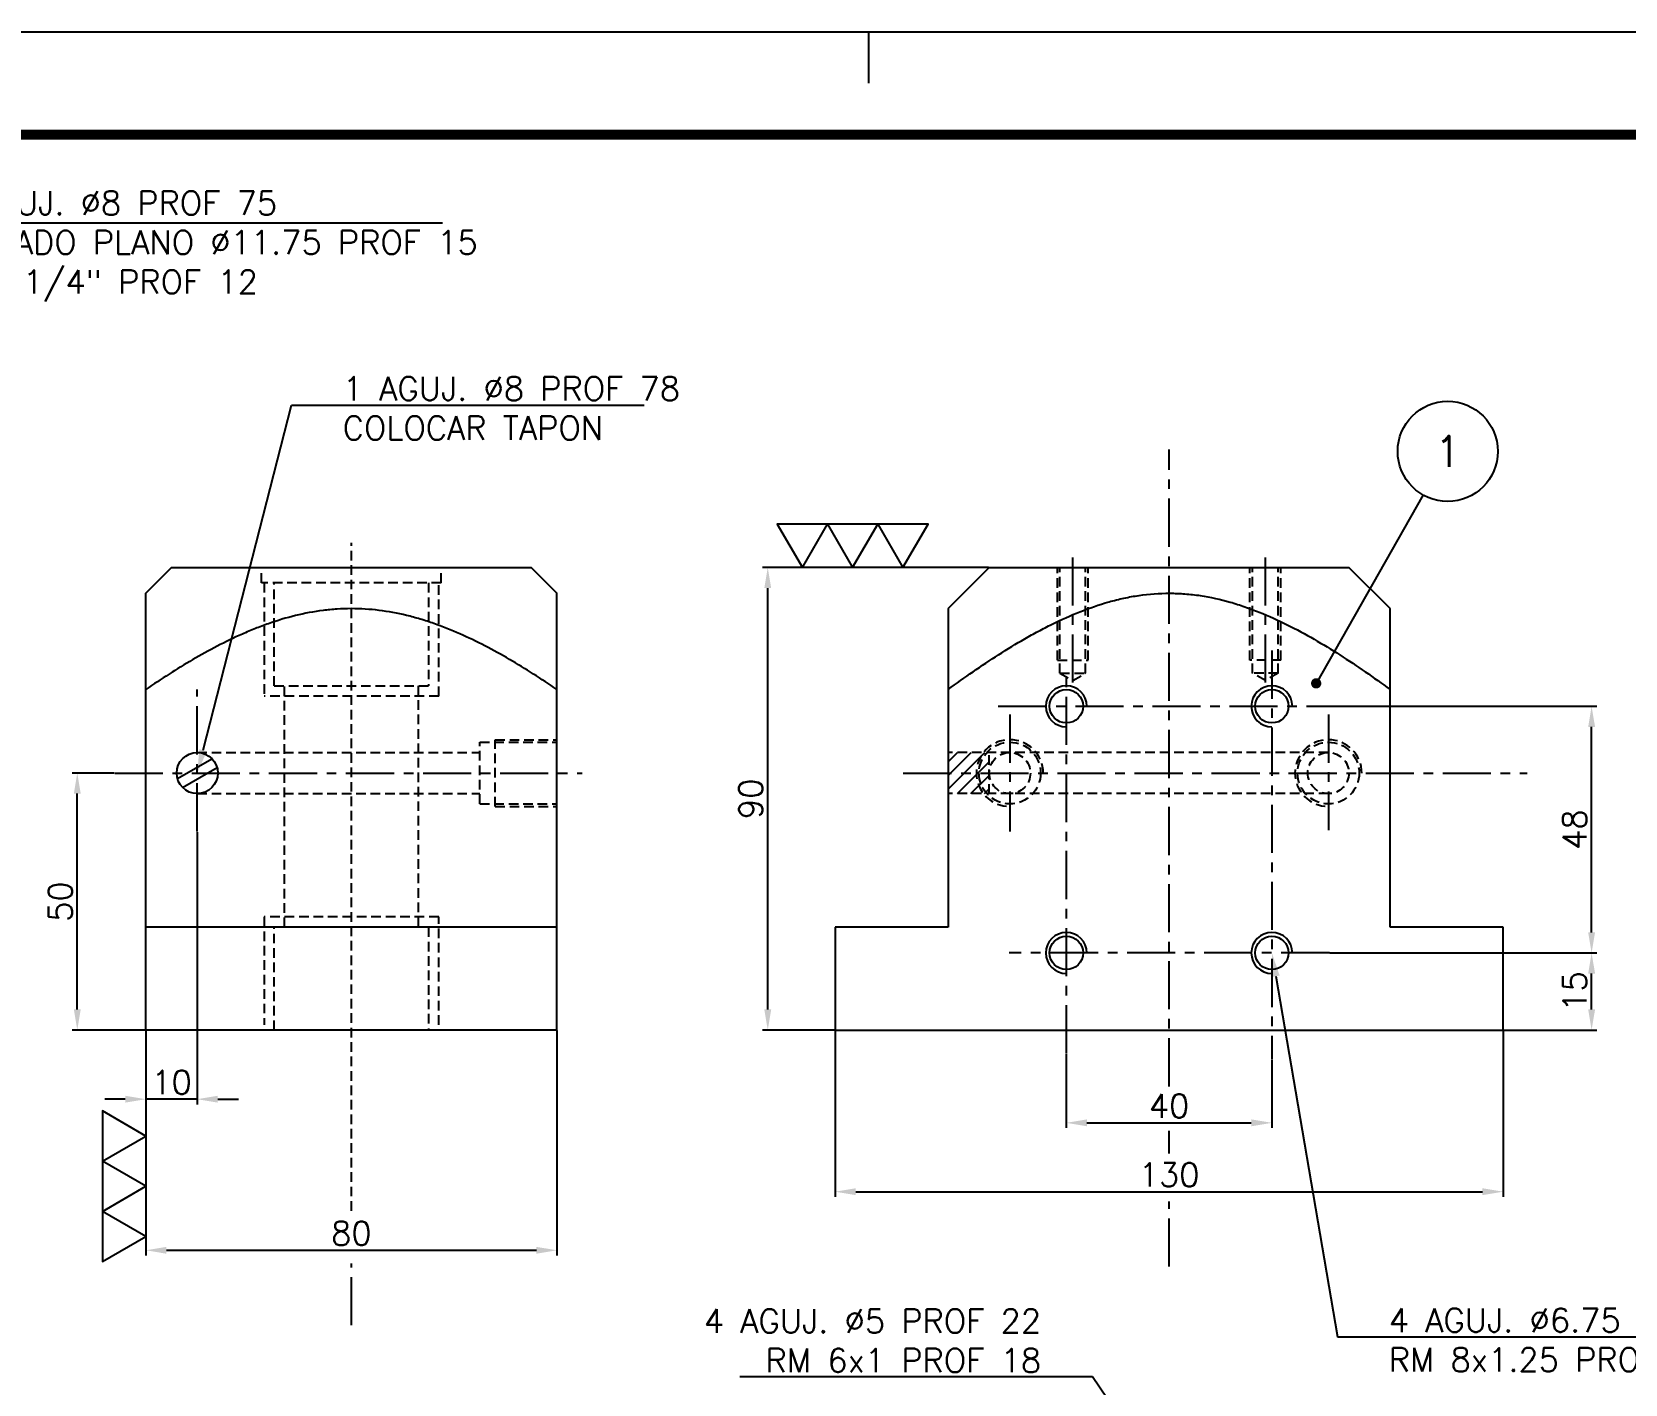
# Model space of a CAD drawing. Extents: x -13768 to 18086, y -10615 to 1188.
# Drawn here: x 1147.1 to 1457.2, y 924.8 to 1188 of the extents above; entities that cross this region are included whole.
import ezdxf
from ezdxf import colors
from ezdxf.entities.mleader import LeaderData, LeaderLine
from ezdxf.enums import TextEntityAlignment as Align
from ezdxf.math import Vec2, Vec3

# ---------------------------------------------------------------- set-up
doc = ezdxf.new("R2010")
doc.units = 0
doc.header["$LTSCALE"] = 7.5
doc.header["$MEASUREMENT"] = 0
doc.linetypes.add('CENTER', pattern=[2, 1.25, -0.25, 0.25, -0.25])
doc.linetypes.add('HIDDEN', pattern=[0.375, 0.25, -0.125])
doc.layers.get('0').update_dxf_attribs({"linetype": 'CONTINUOUS'})
doc.layers.get('DEFPOINTS').update_dxf_attribs({"linetype": 'CONTINUOUS'})
for name, color, linetype in [('0-POS', 3, 'CONTINUOUS'), ('CL', 1, 'CENTER'), ('CO', 3, 'CONTINUOUS'), ('FI', 1, 'CONTINUOUS'), ('OC', 1, 'HIDDEN'), ('POS', 3, 'CONTINUOUS'), ('RY', 5, 'CONTINUOUS')]:
    doc.layers.add(name, color=color, linetype=linetype)
doc.styles.add('ROMANS', font='ROMANS.SHX')
doc.dimstyles.new('2', dxfattribs={"dimscale": 2, "dimtxt": 2.3, "dimasz": 2, "dimexe": 0.5, "dimexo": 0.0625, "dimgap": 0.5, "dimtad": 1, "dimdec": 4, "dimdsep": 46, "dimtxsty": 'ROMANS', "dimcen": -2, "dimclrt": 7, "dimadec": 0, "dimazin": 0, "dimtfac": 0.869565, "dimtdec": 4, "dimtmove": 0, "dimatfit": 3, "dimfxl": 1, "dimtolj": 1, "dimarcsym": 0})

# ---------------------------------------------------------------- blocks, each defined once
blk = doc.blocks.new('A3G')
blk.add_line((235, 292), (235, 297))
blk.add_lwpolyline([(0, 297), (420, 297), (420, 0), (0, 0)], close=True)
at = {"const_width": 1}
blk.add_lwpolyline([(25, 287), (410, 287), (410, 10), (25, 10)], close=True, dxfattribs=at)
blk = doc.blocks.new('*D230')
at = {"layer": 'CO', "color": 0, "lineweight": -2}
for p, q in [((1348.43, 989.1), (1348.43, 974.69)), ((1388.43, 987.91), (1388.43, 974.69)), ((1352.43, 975.69), (1384.43, 975.69))]:
    blk.add_line(p, q, dxfattribs=at)
at = {"layer": 'CO', "color": 0}
for points in [[(1352.43, 976.36), (1352.43, 975.02), (1348.43, 975.69)], [(1384.43, 976.36), (1384.43, 975.02), (1388.43, 975.69)]]:
    blk.add_solid(points, dxfattribs=at)
at = {"layer": 'DEFPOINTS', "color": 0}
for p in [(1348.43, 989.23), (1388.43, 988.04), (1388.43, 975.69)]:
    blk.add_point(p, dxfattribs=at)
at = {"layer": 'CO', "color": 7, "insert": (1368.43, 978.99), "char_height": 4.6, "attachment_point": 5, "style": 'ROMANS'}
blk.add_mtext('\\A1;40', dxfattribs=at)
blk = doc.blocks.new('*D231')
at = {"layer": 'CO', "color": 0, "lineweight": -2}
for p, q in [((1399.75, 1008.75), (1451.67, 1008.75)), ((1450.67, 997.75), (1450.67, 1004.75)), ((1433.56, 993.75), (1451.67, 993.75))]:
    blk.add_line(p, q, dxfattribs=at)
at = {"layer": 'CO', "color": 0}
for points in [[(1450, 1004.75), (1451.34, 1004.75), (1450.67, 1008.75)], [(1450, 997.75), (1451.34, 997.75), (1450.67, 993.75)]]:
    blk.add_solid(points, dxfattribs=at)
at = {"layer": 'DEFPOINTS', "color": 0}
for p in [(1399.63, 1008.75), (1450.67, 1008.75), (1433.43, 993.75)]:
    blk.add_point(p, dxfattribs=at)
at = {"layer": 'CO', "color": 7, "insert": (1447.37, 1001.25), "char_height": 4.6, "attachment_point": 5, "rotation": 90, "style": 'ROMANS'}
blk.add_mtext('\\A1;15', dxfattribs=at)
blk = doc.blocks.new('*D232')
at = {"layer": 'CO', "color": 0, "lineweight": -2}
for p, q in [((1399.75, 1056.75), (1451.67, 1056.75)), ((1450.67, 1012.75), (1450.67, 1052.75)), ((1399.75, 1008.75), (1451.67, 1008.75))]:
    blk.add_line(p, q, dxfattribs=at)
at = {"layer": 'CO', "color": 0}
for points in [[(1450, 1052.75), (1451.34, 1052.75), (1450.67, 1056.75)], [(1450, 1012.75), (1451.34, 1012.75), (1450.67, 1008.75)]]:
    blk.add_solid(points, dxfattribs=at)
at = {"layer": 'DEFPOINTS', "color": 0}
for p in [(1399.63, 1056.75), (1450.67, 1056.75), (1399.63, 1008.75)]:
    blk.add_point(p, dxfattribs=at)
at = {"layer": 'CO', "color": 7, "insert": (1447.37, 1032.75), "char_height": 4.6, "attachment_point": 5, "rotation": 90, "style": 'ROMANS'}
blk.add_mtext('\\A1;48', dxfattribs=at)
blk = doc.blocks.new('*D241')
at = {"layer": 'CO', "color": 0, "lineweight": -2}
for p, q in [((1179.28, 1032.27), (1179.28, 979.29)), ((1169.28, 993.63), (1169.28, 979.29)), ((1165.28, 980.29), (1161.28, 980.29)), ((1179.28, 980.29), (1169.28, 980.29)), ((1183.28, 980.29), (1187.28, 980.29))]:
    blk.add_line(p, q, dxfattribs=at)
at = {"layer": 'CO', "color": 0}
for points in [[(1165.28, 980.96), (1165.28, 979.62), (1169.28, 980.29)], [(1183.28, 980.96), (1183.28, 979.62), (1179.28, 980.29)]]:
    blk.add_solid(points, dxfattribs=at)
at = {"layer": 'DEFPOINTS', "color": 0}
for p in [(1179.28, 1032.39), (1169.28, 993.75), (1169.28, 980.29)]:
    blk.add_point(p, dxfattribs=at)
at = {"layer": 'CO', "color": 7, "insert": (1174.28, 983.59), "char_height": 4.6, "attachment_point": 5, "style": 'ROMANS'}
blk.add_mtext('\\A1;10', dxfattribs=at)
blk = doc.blocks.new('*D242')
at = {"layer": 'CO', "color": 0, "lineweight": -2}
for p, q in [((1169.28, 993.63), (1169.28, 949.89)), ((1249.28, 993.63), (1249.28, 949.89)), ((1173.28, 950.89), (1245.28, 950.89))]:
    blk.add_line(p, q, dxfattribs=at)
at = {"layer": 'CO', "color": 0}
for points in [[(1173.28, 951.55), (1173.28, 950.22), (1169.28, 950.89)], [(1245.28, 951.55), (1245.28, 950.22), (1249.28, 950.89)]]:
    blk.add_solid(points, dxfattribs=at)
at = {"layer": 'DEFPOINTS', "color": 0}
for p in [(1169.28, 993.75), (1249.28, 993.75), (1249.28, 950.89)]:
    blk.add_point(p, dxfattribs=at)
at = {"layer": 'CO', "color": 7, "insert": (1209.28, 954.19), "char_height": 4.6, "attachment_point": 5, "style": 'ROMANS'}
blk.add_mtext('\\A1;80', dxfattribs=at)
blk = doc.blocks.new('*D243')
at = {"layer": 'CO', "color": 0, "lineweight": -2}
for p, q in [((1333.31, 1083.75), (1289.32, 1083.75)), ((1290.32, 997.75), (1290.32, 1079.75)), ((1303.31, 993.75), (1289.32, 993.75))]:
    blk.add_line(p, q, dxfattribs=at)
at = {"layer": 'CO', "color": 0}
for points in [[(1289.65, 1079.75), (1290.99, 1079.75), (1290.32, 1083.75)], [(1289.65, 997.75), (1290.99, 997.75), (1290.32, 993.75)]]:
    blk.add_solid(points, dxfattribs=at)
at = {"layer": 'DEFPOINTS', "color": 0}
for p in [(1290.32, 1083.75), (1333.43, 1083.75), (1303.43, 993.75)]:
    blk.add_point(p, dxfattribs=at)
at = {"layer": 'CO', "color": 7, "insert": (1287.02, 1038.75), "char_height": 4.6, "attachment_point": 5, "rotation": 90, "style": 'ROMANS'}
blk.add_mtext('\\A1;90', dxfattribs=at)
blk = doc.blocks.new('*D244')
at = {"layer": 'CO', "color": 0, "lineweight": -2}
for p, q in [((1303.43, 993.63), (1303.43, 961.29)), ((1433.43, 993.63), (1433.43, 961.29)), ((1307.43, 962.29), (1429.43, 962.29))]:
    blk.add_line(p, q, dxfattribs=at)
at = {"layer": 'CO', "color": 0}
for points in [[(1307.43, 962.96), (1307.43, 961.62), (1303.43, 962.29)], [(1429.43, 962.96), (1429.43, 961.62), (1433.43, 962.29)]]:
    blk.add_solid(points, dxfattribs=at)
at = {"layer": 'DEFPOINTS', "color": 0}
for p in [(1303.43, 993.75), (1433.43, 993.75), (1433.43, 962.29)]:
    blk.add_point(p, dxfattribs=at)
at = {"layer": 'CO', "color": 7, "insert": (1368.43, 965.59), "char_height": 4.6, "attachment_point": 5, "style": 'ROMANS'}
blk.add_mtext('\\A1;130', dxfattribs=at)
blk = doc.blocks.new('*D260')
at = {"layer": 'CO', "color": 0, "lineweight": -2}
for p, q in [((1163.1, 1043.75), (1154.93, 1043.75)), ((1155.93, 997.75), (1155.93, 1039.75)), ((1169.15, 993.75), (1154.93, 993.75))]:
    blk.add_line(p, q, dxfattribs=at)
at = {"layer": 'CO', "color": 0}
for points in [[(1155.26, 1039.75), (1156.6, 1039.75), (1155.93, 1043.75)], [(1155.26, 997.75), (1156.6, 997.75), (1155.93, 993.75)]]:
    blk.add_solid(points, dxfattribs=at)
at = {"layer": 'DEFPOINTS', "color": 0}
for p in [(1155.93, 1043.75), (1163.22, 1043.75), (1169.28, 993.75)]:
    blk.add_point(p, dxfattribs=at)
at = {"layer": 'CO', "color": 7, "insert": (1152.63, 1018.75), "char_height": 4.6, "attachment_point": 5, "rotation": 90, "style": 'ROMANS'}
blk.add_mtext('\\A1;50', dxfattribs=at)
blk = doc.blocks.new('POS')
at = {"layer": '0-POS'}
blk.add_circle((0, 0), 6.5, dxfattribs=at)
at = {"layer": '0-POS', "style": 'ROMANS', "flags": 4}
blk.add_attdef('P', text='', height=4, dxfattribs=at).set_placement((0, 0), align=Align.MIDDLE)

msp = doc.modelspace()

# ---------------------------------------------------------------- hatches: boundary and pattern name
at = {"layer": 'RY'}
h = msp.add_hatch(dxfattribs=at)
h.set_pattern_fill('ANSI31', color=256, scale=15, style=0)
h.set_pattern_definition([(45, (12492.4064, -10803.4321), (-1.32582521, 1.32582521), [])])
edge = h.paths.add_edge_path()
edge.add_line((1333.43275, 1047.75281), (1325.43275, 1047.75281))
edge.add_spline(control_points=[(1325.43275, 1047.75281), (1325.43275, 1046.40211), (1325.43275, 1045.07005), (1325.43275, 1043.75281)], knot_values=[0.811008638, 0.811008638, 0.811008638, 0.811008638, 0.863566409, 0.863566409, 0.863566409, 0.863566409], degree=3, periodic=0)
edge.add_line((1325.43275, 1043.75281), (1333.43275, 1043.75281))
edge.add_line((1333.43275, 1043.75281), (1333.43275, 1047.75281))
edge = h.paths.add_edge_path()
edge.add_line((1333.43275, 1043.75281), (1325.43275, 1043.75281))
edge.add_spline(control_points=[(1325.43275, 1043.75281), (1325.43275, 1043.46625), (1325.43275, 1043.1804), (1325.43275, 1041.83892), (1325.43275, 1040.79183), (1325.43275, 1039.75281)], knot_values=[0.863566409, 0.863566409, 0.863566409, 0.863566409, 0.875, 0.875, 0.917347158, 0.917347158, 0.917347158, 0.917347158], degree=3, periodic=0)
edge.add_line((1325.43275, 1039.75281), (1333.43275, 1039.75281))
edge.add_line((1333.43275, 1039.75281), (1333.43275, 1043.75281))

# ---------------------------------------------------------------- linework, layer by layer
for p, q in [((1174.27919, 1083.75281), (1169.27919, 1078.75281)), ((1174.27919, 1083.75281), (1244.27919, 1083.75281)), ((1249.27919, 1078.75281), (1244.27919, 1083.75281)), ((1333.43275, 1083.75281), (1325.43275, 1075.75281)), ((1333.43275, 1083.75281), (1368.43275, 1083.75281)), ((1368.43275, 1083.75281), (1403.43275, 1083.75281)), ((1411.43275, 1075.75281), (1403.43275, 1083.75281)), ((1169.27919, 1013.75281), (1169.27919, 1060.02462)), ((1249.27919, 1013.75281), (1249.27919, 1060.02462)), ((1325.43275, 1060.02462), (1325.43275, 1013.75281)), ((1411.43275, 1013.75281), (1411.43275, 1060.02462)), ((1175.42509, 1042.68234), (1182.13329, 1046.55533)), ((1176.42509, 1040.95029), (1183.13329, 1044.82328)), ((1169.27919, 993.75281), (1169.27919, 1013.75281)), ((1249.27919, 1013.75281), (1169.27919, 1013.75281)), ((1249.27919, 993.75281), (1249.27919, 1013.75281)), ((1303.43275, 1013.75281), (1303.43275, 993.75281)), ((1325.43275, 1013.75281), (1303.43275, 1013.75281)), ((1433.43275, 1013.75281), (1411.43275, 1013.75281)), ((1433.43275, 993.75281), (1433.43275, 1013.75281)), ((1249.27919, 993.75281), (1169.27919, 993.75281)), ((1303.43275, 993.75281), (1433.43275, 993.75281))]:
    msp.add_line(p, q)
for centre, radius in [((1348.43275, 1056.75281), 3.25), ((1388.43275, 1056.75281), 3.25), ((1179.27919, 1043.75281), 4), ((1348.43275, 1008.75281), 3.25), ((1388.43275, 1008.75281), 3.25)]:
    msp.add_circle(centre, radius)
for points, knots in [([(1169.27919, 1060.02462), (1169.27919, 1061.47208), (1169.27919, 1064.36672), (1169.27919, 1067.96312), (1169.27919, 1070.90119), (1169.27919, 1073.21271), (1169.27919, 1075.04331), (1169.27919, 1076.42523), (1169.27919, 1077.42013), (1169.27919, 1078.17965), (1169.27919, 1078.62402), (1169.27919, 1078.79838), (1169.27919, 1078.74444), (1169.27919, 1078.74385)], [0, 0, 0, 0, 0.155965931, 0.311902216, 0.417244701, 0.522630383, 0.627883237, 0.702091935, 0.776482961, 0.850794474, 0.924894457, 0.999177848, 1, 1, 1, 1]), ([(1249.27919, 1060.02462), (1249.27919, 1061.47208), (1249.27919, 1064.36672), (1249.27919, 1067.96312), (1249.27919, 1070.90119), (1249.27919, 1073.21271), (1249.27919, 1075.04331), (1249.27919, 1076.42523), (1249.27919, 1077.42013), (1249.27919, 1078.17965), (1249.27919, 1078.62402), (1249.27919, 1078.79838), (1249.27919, 1078.74444), (1249.27919, 1078.74385)], [0, 0, 0, 0, 0.155965931, 0.311902216, 0.417244701, 0.522630383, 0.627883237, 0.702091935, 0.776482961, 0.850794474, 0.924894457, 0.999177848, 1, 1, 1, 1]), ([(1325.43275, 1060.02462), (1328.64122, 1062.37382), (1331.90446, 1064.64506), (1336.93618, 1067.85716), (1338.63654, 1068.89495), (1341.23302, 1070.38626), (1342.1071, 1070.87287), (1343.86623, 1071.81708), (1344.7517, 1072.27495), (1347.4283, 1073.59993), (1349.23949, 1074.41871), (1352.9318, 1075.88778), (1354.8129, 1076.53812), (1357.70289, 1077.34901), (1358.6791, 1077.59185), (1360.63143, 1078.01031), (1361.61037, 1078.18681), (1364.55603, 1078.61239), (1366.53163, 1078.75705), (1369.514, 1078.75055), (1370.51128, 1078.71127), (1372.01197, 1078.59609), (1372.51299, 1078.54829), (1373.50854, 1078.43508), (1374.00411, 1078.36962), (1376.47137, 1077.99976), (1378.41127, 1077.56771), (1381.27902, 1076.75058), (1382.22792, 1076.45004), (1384.1131, 1075.79829), (1385.05053, 1075.44661), (1387.83839, 1074.32667), (1389.64736, 1073.50131), (1393.1924, 1071.73495), (1394.92838, 1070.79378), (1398.3456, 1068.82457), (1400.02677, 1067.79643), (1405.00748, 1064.61233), (1408.24529, 1062.35843), (1411.43275, 1060.02462)], [0, 0, 0, 0, 0.125, 0.125, 0.1875, 0.1875, 0.21875, 0.21875, 0.25, 0.25, 0.3125, 0.3125, 0.375, 0.375, 0.40625, 0.40625, 0.4375, 0.4375, 0.5, 0.5, 0.53125, 0.53125, 0.546875, 0.546875, 0.5625, 0.5625, 0.625, 0.625, 0.65625, 0.65625, 0.6875, 0.6875, 0.75, 0.75, 0.8125, 0.8125, 0.875, 0.875, 1, 1, 1, 1]), ([(1249.27919, 1060.02462), (1247.77499, 1061.04914), (1246.25461, 1062.05387), (1243.17459, 1064.01264), (1241.62056, 1064.96312), (1236.90615, 1067.7066), (1233.69483, 1069.39457), (1228.7139, 1071.58835), (1227.02594, 1072.2626), (1224.44124, 1073.16514), (1223.57085, 1073.44778), (1221.81017, 1073.97202), (1220.92629, 1074.21165), (1216.49309, 1075.28784), (1212.89672, 1075.75608), (1208.32649, 1075.75197), (1207.40575, 1075.72175), (1205.57173, 1075.60298), (1204.66104, 1075.51484), (1201.94683, 1075.16907), (1200.16118, 1074.83003), (1196.63118, 1073.96392), (1194.8868, 1073.43696), (1192.29633, 1072.52767), (1191.43568, 1072.20409), (1189.7363, 1071.52657), (1188.89608, 1071.1722), (1184.73657, 1069.33182), (1181.53951, 1067.64437), (1175.30366, 1064.00868), (1172.26583, 1062.05883), (1169.27919, 1060.02462)], [0, 0, 0, 0, 0.0625, 0.0625, 0.125, 0.125, 0.25, 0.25, 0.3125, 0.3125, 0.34375, 0.34375, 0.375, 0.375, 0.5, 0.5, 0.53125, 0.53125, 0.5625, 0.5625, 0.625, 0.625, 0.6875, 0.6875, 0.71875, 0.71875, 0.75, 0.75, 0.875, 0.875, 1, 1, 1, 1]), ([(1325.43275, 1075.70643), (1325.43275, 1075.71393), (1325.43275, 1075.73478), (1325.43275, 1075.37349), (1325.43275, 1074.68458), (1325.43275, 1073.66555), (1325.43275, 1072.46326), (1325.43275, 1071.17048), (1325.43275, 1069.41051), (1325.43275, 1066.92529), (1325.43275, 1063.6248), (1325.43275, 1061.22552), (1325.43275, 1060.02462)], [0, 0, 0, 0, 0.049888688, 0.13879511, 0.227716611, 0.318934226, 0.410172603, 0.483101442, 0.556036097, 0.702758569, 0.85122328, 1, 1, 1, 1]), ([(1411.43275, 1060.02462), (1411.43275, 1061.20855), (1411.43275, 1063.57622), (1411.43275, 1066.49377), (1411.43275, 1068.86622), (1411.43275, 1070.73239), (1411.43275, 1072.32884), (1411.43275, 1073.63565), (1411.43275, 1074.65609), (1411.43275, 1075.36287), (1411.43275, 1075.73334), (1411.43275, 1075.71565), (1411.43275, 1075.70939)], [0, 0, 0, 0, 0.146589108, 0.293154107, 0.392051411, 0.490986857, 0.58983045, 0.678882344, 0.767915433, 0.859021113, 0.950110025, 1, 1, 1, 1])]:
    msp.add_open_spline(points, degree=3, knots=knots)
at = {"layer": 'CL'}
for p, q in [((1368.43275, 982.79022), (1368.43275, 1106.69775)), ((1349.69442, 1061.35696), (1349.69442, 1087.47828)), ((1387.17108, 1061.35696), (1387.17108, 1087.47828)), ((1388.43275, 1067.60319), (1388.43275, 988.0381)), ((1348.43275, 989.22563), (1348.43275, 1063.94062)), ((1179.27919, 1032.39141), (1179.27919, 1060.02462)), ((1335.18879, 1056.75281), (1399.62514, 1056.75281)), ((1337.43275, 1055.15402), (1337.43275, 1032.36961)), ((1399.43275, 1055.15402), (1399.43275, 1032.66629)), ((1163.22476, 1043.75281), (1254.2101, 1043.75281)), ((1316.70101, 1043.75281), (1438.15548, 1043.75281)), ((1399.62514, 1008.75281), (1337.32881, 1008.75281)), ((1368.43275, 969.70498), (1368.43275, 974.12125)), ((1368.43275, 947.72262), (1368.43275, 960.38175)), ((1209.27919, 936.29478), (1209.27919, 948.31308))]:
    msp.add_line(p, q, dxfattribs=at)
at = {"layer": 'CO'}
for points in [[(1297.06851, 1083.75281), (1301.95681, 1092.2196), (1292.1802, 1092.2196)], [(1306.84512, 1083.75281), (1311.73342, 1092.2196), (1301.95681, 1092.2196)], [(1316.62172, 1083.75281), (1321.51003, 1092.2196), (1311.73342, 1092.2196)], [(1169.27919, 973.11615), (1160.8124, 978.00446), (1160.8124, 968.22785)], [(1169.27919, 963.33954), (1160.8124, 968.22785), (1160.8124, 958.45124)], [(1169.27919, 953.56293), (1160.8124, 958.45124), (1160.8124, 948.67463)]]:
    msp.add_lwpolyline(points, close=True, dxfattribs=at)
at = {"layer": 'FI'}
for centre in [(1348.43275, 1056.75281), (1388.43275, 1056.75281), (1348.43275, 1008.75281), (1388.43275, 1008.75281)]:
    msp.add_arc(centre, 4, 0, 270, dxfattribs=at)
at = {"layer": 'OC'}
for p, q in [((1209.27919, 958.57891), (1209.27919, 1088.53348)), ((1191.77919, 1080.75281), (1191.77919, 1083.75281)), ((1226.77919, 1080.75281), (1226.77919, 1083.75281)), ((1346.69442, 1065.75281), (1346.69442, 1083.75281)), ((1347.19442, 1063.19619), (1347.19442, 1083.75281)), ((1352.19442, 1063.19619), (1352.19442, 1083.75281)), ((1352.69442, 1065.75281), (1352.69442, 1083.75281)), ((1384.17108, 1065.75281), (1384.17108, 1083.75281)), ((1384.67108, 1063.19619), (1384.67108, 1083.75281)), ((1389.67108, 1063.19619), (1389.67108, 1083.75281)), ((1390.17108, 1065.75281), (1390.17108, 1083.75281)), ((1226.77919, 1080.75281), (1191.77919, 1080.75281)), ((1192.27919, 1080.75281), (1192.27919, 1058.75281)), ((1194.27919, 1060.75281), (1194.27919, 1080.75281)), ((1224.27919, 1080.75281), (1224.27919, 1060.75281)), ((1226.27919, 1058.75281), (1226.27919, 1080.75281)), ((1346.69442, 1065.75281), (1352.69442, 1065.75281)), ((1390.17108, 1065.75281), (1384.17108, 1065.75281)), ((1194.27919, 1060.75281), (1224.27919, 1060.75281)), ((1196.27919, 1013.75281), (1196.27919, 1060.75281)), ((1222.27919, 1060.75281), (1222.27919, 1013.75281)), ((1347.19442, 1063.19619), (1349.69442, 1061.75281)), ((1347.19442, 1063.19619), (1352.19442, 1063.19619)), ((1349.69442, 1061.75281), (1352.19442, 1063.19619)), ((1387.17108, 1061.75281), (1384.67108, 1063.19619)), ((1389.67108, 1063.19619), (1384.67108, 1063.19619)), ((1389.67108, 1063.19619), (1387.17108, 1061.75281)), ((1226.27919, 1058.75281), (1192.27919, 1058.75281)), ((1234.27919, 1049.75281), (1249.27919, 1049.75281)), ((1234.27919, 1037.75281), (1234.27919, 1049.75281)), ((1237.27919, 1050.25281), (1249.27919, 1050.25281)), ((1237.27919, 1037.25281), (1237.27919, 1050.25281)), ((1179.27919, 1047.75281), (1234.27919, 1047.75281)), ((1399.43275, 1047.75281), (1325.43275, 1047.75281)), ((1333.43275, 1039.75281), (1333.43275, 1047.75281)), ((1179.27919, 1039.75281), (1234.27919, 1039.75281)), ((1399.43275, 1039.75281), (1325.43275, 1039.75281)), ((1234.27919, 1037.75281), (1249.27919, 1037.75281)), ((1237.27919, 1037.25281), (1249.27919, 1037.25281)), ((1192.27919, 1015.75281), (1192.27919, 994.75281)), ((1226.27919, 1015.75281), (1192.27919, 1015.75281)), ((1226.27919, 994.75281), (1226.27919, 1015.75281)), ((1194.27919, 993.75281), (1194.27919, 1013.75281)), ((1224.27919, 1013.75281), (1224.27919, 993.75281))]:
    msp.add_line(p, q, dxfattribs=at)
for centre, radius in [((1337.43275, 1043.75281), 6), ((1399.43275, 1043.75281), 6), ((1337.43275, 1043.75281), 4), ((1399.43275, 1043.75281), 4)]:
    msp.add_circle(centre, radius, dxfattribs=at)
for centre in [(1337.43275, 1043.75281), (1399.43275, 1043.75281)]:
    msp.add_arc(centre, 6.5, 0, 270, dxfattribs=at)
at = {"layer": 'POS'}
msp.add_line((1417.85932, 1097.87836), (1397.0583, 1061.21811), dxfattribs=at)
at = {"layer": 'POS', "const_width": 1}
msp.add_lwpolyline([(1396.5583, 1061.21811, 1), (1397.5583, 1061.21811, 1)], format="xyb", close=True, dxfattribs=at)

# ---------------------------------------------------------------- block references
at = {"xscale": 2, "yscale": 2, "zscale": 2}
msp.add_blockref('A3G', (840, 594), dxfattribs=at)
at = {"layer": 'POS', "xscale": 1.5, "yscale": 1.5, "zscale": 1.5}
msp.add_blockref('POS', (1422.67089, 1106.35841), dxfattribs=at).add_auto_attribs({'P': '1'})

# ---------------------------------------------------------------- dimensions: what is measured, and where the dimension line sits
at = {"layer": 'CO'}
for base, p1, p2, picture, middle in [((1290.3208, 1083.75281), (1303.43275, 993.75281), (1333.43275, 1083.75281), '*D243', (1287.0208, 1038.75281)), ((1155.93027, 1043.75281), (1169.27919, 993.75281), (1163.22476, 1043.75281), '*D260', (1152.63027, 1018.75281)), ((1450.67062, 1008.75281), (1433.43275, 993.75281), (1399.62514, 1008.75281), '*D231', (1447.37062, 1001.25281))]:
    dim = msp.add_linear_dim(base=base, p1=p1, p2=p2, angle=90, dimstyle='2', dxfattribs=at)
    dim.commit()
    dim.dimension.update_dxf_attribs({"geometry": picture, "text_midpoint": middle})
dim = msp.add_linear_dim(base=(1450.67062, 1056.75281), p1=(1399.62514, 1008.75281), p2=(1399.62514, 1056.75281), angle=90, dimstyle='2', override={"dimtmove": 1}, dxfattribs=at)
dim.commit()
dim.dimension.update_dxf_attribs({"geometry": '*D232', "text_midpoint": (1447.37062, 1032.75281)})
for base, p1, p2, picture, middle in [((1169.27919, 980.2906), (1179.27919, 1032.39141), (1169.27919, 993.75281), '*D241', (1174.27919, 983.5906)), ((1249.27919, 950.88613), (1169.27919, 993.75281), (1249.27919, 993.75281), '*D242', (1209.27919, 954.18613)), ((1433.43275, 962.29143), (1303.43275, 993.75281), (1433.43275, 993.75281), '*D244', (1368.43275, 965.59143)), ((1388.43275, 975.69081), (1348.43275, 989.22563), (1388.43275, 988.0381), '*D230', (1368.43275, 978.99081))]:
    dim = msp.add_linear_dim(base=base, p1=p1, p2=p2, dimstyle='2', dxfattribs=at)
    dim.commit()
    dim.dimension.update_dxf_attribs({"geometry": picture, "text_midpoint": middle})

# ---------------------------------------------------------------- leaders
ml = msp.add_multileader_mtext('Standard', dxfattribs=at)
ml.set_content('2 AGUJ. %%C8 PROF 75\\PALESADO PLANO %%C11.75 PROF 15\\PRWG 1/4" PROF 12', color=7, style='ROMANS')
ml.set_leader_properties(color=256, linetype='ByLayer', lineweight=-1)
ml.build(insert=Vec2(0, 0))
ml.multileader.update_dxf_attribs({"text_left_attachment_type": 6, "text_right_attachment_type": 5, "dogleg_length": 4, "arrow_head_size": 4.6, "scale": 2})
ctx = ml.context
ctx.base_point, ctx.scale, ctx.char_height, ctx.arrow_head_size, ctx.plane_origin = Vec3(1127.18397, 1150.85927), 2, 4.6, 4.6, Vec3(1062.65348, 1043.75281)
ctx.left_attachment, ctx.right_attachment = 6, 5
notes = []
notes.append((ctx, [(0, (1, 1, 0), (1119.18397, 1150.85927), (1, 0), 8, [(0, [(1062.65348, 1043.75281)], 0, [])])]))
ctx.mtext.insert, ctx.mtext.flow_direction = Vec3(1129.18397, 1156.9926), 5
ml = msp.add_multileader_mtext('Standard', dxfattribs=at)
ml.set_content('1 AGUJ. %%C8 PROF 78\\PCOLOCAR TAPON', color=7, style='ROMANS')
ml.set_leader_properties(color=256, linetype='ByLayer', lineweight=-1)
ml.build(insert=Vec2(0, 0))
ml.multileader.update_dxf_attribs({"text_left_attachment_type": 6, "text_right_attachment_type": 5, "dogleg_length": 4, "arrow_head_size": 4.6, "scale": 2})
ctx = ml.context
ctx.base_point, ctx.scale, ctx.char_height, ctx.arrow_head_size, ctx.plane_origin = Vec3(1205.59939, 1115.36035), 2, 4.6, 4.6, Vec3(1179.27919, 1043.75281)
ctx.left_attachment, ctx.right_attachment = 6, 5
notes.append((ctx, [(0, (1, 1, 0), (1197.59939, 1115.36035), (1, 0), 8, [(0, [(1179.27919, 1043.75281)], 0, [])])]))
ctx.mtext.insert, ctx.mtext.flow_direction = Vec3(1207.59939, 1120.88035), 5
ml = msp.add_multileader_mtext('Standard', dxfattribs=at)
ml.set_content('4 AGUJ. %%C6.75 PROF 30\\PRM 8x1.25 PROF 25', color=7, style='ROMANS')
ml.set_leader_properties(color=256, linetype='ByLayer', lineweight=-1)
ml.build(insert=Vec2(0, 0))
ml.multileader.update_dxf_attribs({"text_left_attachment_type": 6, "text_right_attachment_type": 5, "dogleg_length": 4, "arrow_head_size": 4.6, "scale": 2})
ctx = ml.context
ctx.base_point, ctx.scale, ctx.char_height, ctx.arrow_head_size, ctx.plane_origin = Vec3(1409.19252, 934.04787), 2, 4.6, 4.6, Vec3(1388.43275, 1008.75281)
ctx.left_attachment, ctx.right_attachment = 6, 5
notes.append((ctx, [(0, (1, 1, 0), (1401.19252, 934.04787), (1, 0), 8, [(0, [(1388.43275, 1008.75281)], 0, [])])]))
ctx.mtext.insert, ctx.mtext.flow_direction = Vec3(1411.19252, 939.56787), 5
ml = msp.add_multileader_mtext('Standard', dxfattribs=at)
ml.set_content('4 AGUJ. %%C5 PROF 22\\PRM 6x1 PROF 18', color=7, style='ROMANS')
ml.set_leader_properties(color=256, linetype='ByLayer', lineweight=-1)
ml.build(insert=Vec2(0, 0))
ml.multileader.update_dxf_attribs({"text_left_attachment_type": 6, "text_right_attachment_type": 5, "dogleg_length": 4, "arrow_head_size": 4.6, "scale": 2})
ctx = ml.context
ctx.base_point, ctx.scale, ctx.char_height, ctx.arrow_head_size, ctx.plane_origin = Vec3(1265.72975, 933.90063), 2, 4.6, 4.6, Vec3(1387.17108, 877.1674)
ctx.left_attachment, ctx.right_attachment, ctx.text_align_type = 6, 5, 2
notes.append((ctx, [(0, (1, 1, 0), (1353.52023, 926.23396), (-1, 0), 8, [(0, [(1387.17108, 877.1674)], 0, [])])]))
ctx.mtext.insert, ctx.mtext.alignment, ctx.mtext.flow_direction = Vec3(1343.52023, 939.42063), 3, 5
for ctx, leaders in notes:
    for number, flags, end, landing, length, lines in leaders:
        leader = LeaderData()
        leader.index, (leader.has_last_leader_line, leader.has_dogleg_vector, leader.attachment_direction) = number, flags
        leader.last_leader_point, leader.dogleg_vector, leader.dogleg_length = Vec3(end), Vec3(landing), length
        for number, points, colour, breaks in lines:
            line = LeaderLine()
            line.index, line.vertices, line.color, line.breaks = number, Vec3.list(points), colors.encode_raw_color(colour), breaks
            leader.lines.append(line)
        ctx.leaders.append(leader)

doc.saveas('drawing.dxf')
